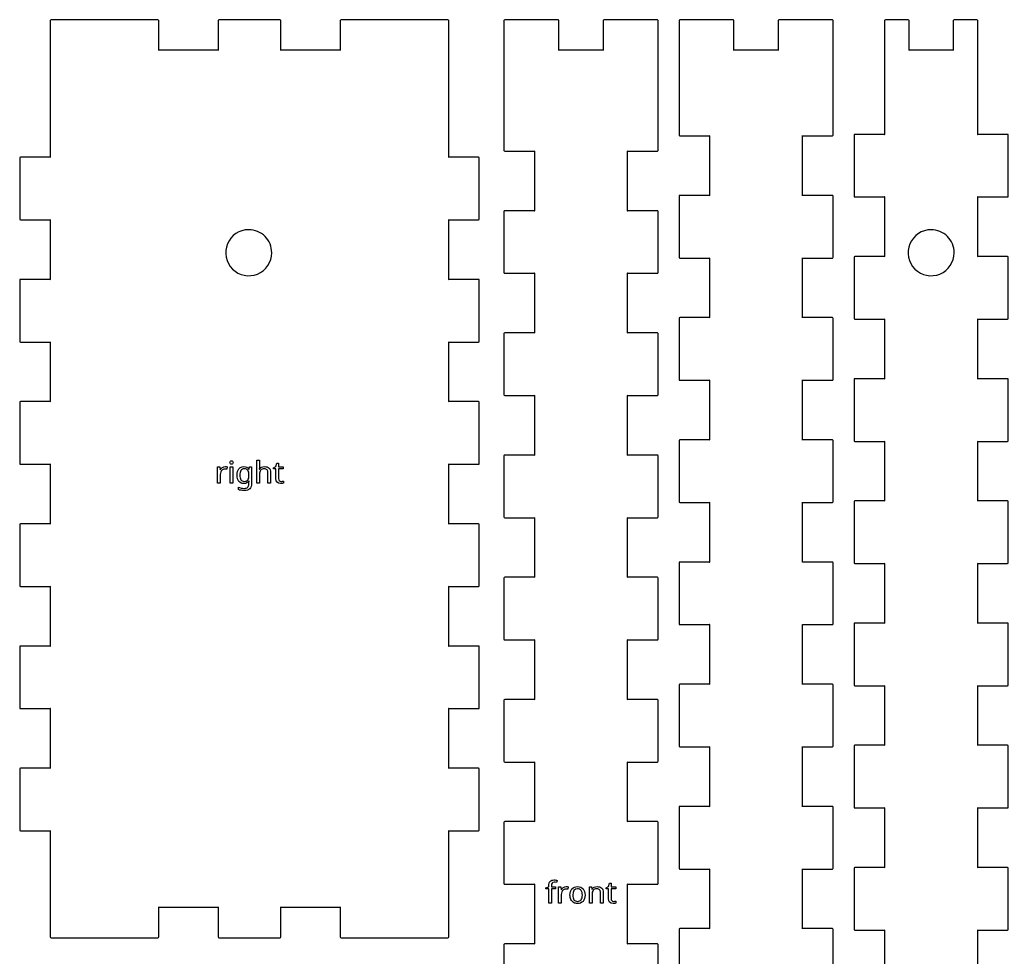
# Model space of a CAD drawing. Header units: millimetres. Extents: x 4 to 597, y 21 to 392.
# Drawn here: x 169.7 to 299.2, y 269.4 to 392.1 of the extents above; entities that cross this region are included whole.
import ezdxf

# ---------------------------------------------------------------- set-up
doc = ezdxf.new("R2010")
doc.units = ezdxf.units.MM
doc.layers.add('Layer_1', color=7, linetype='CONTINUOUS')

msp = doc.modelspace()

# ---------------------------------------------------------------- linework, layer by layer
at = {"layer": 'Layer_1', "color": 7}
for p, q in [((173.697916, 392.005999), (173.697916, 388.005999)), ((187.797916, 392.105999), (173.797916, 392.105999)), ((187.897916, 388.105999), (187.897916, 392.005999)), ((195.697916, 392.005999), (195.697916, 388.105999)), ((203.797916, 392.105999), (195.797916, 392.105999)), ((203.897916, 388.105999), (203.897916, 392.005999)), ((211.697916, 392.005999), (211.697916, 388.105999)), ((225.797916, 392.105999), (211.797916, 392.105999)), ((225.897916, 388.005999), (225.897916, 392.005999)), ((233.139, 392.006), (233.139, 388.006)), ((237.239, 392.106), (233.239, 392.106)), ((240.239, 392.106), (237.239, 392.106)), ((240.339, 388.106), (240.339, 392.006)), ((246.139, 392.006), (246.139, 388.106)), ((249.239, 392.106), (246.239, 392.106)), ((253.239, 392.106), (249.239, 392.106)), ((253.339, 388.006), (253.339, 392.006)), ((256.073, 392.006), (256.073, 388.006)), ((260.173, 392.106), (256.173, 392.106)), ((263.173, 392.106), (260.173, 392.106)), ((263.273, 388.106), (263.273, 392.006)), ((269.073, 392.006), (269.073, 388.106)), ((272.173, 392.106), (269.173, 392.106)), ((276.173, 392.106), (272.173, 392.106)), ((276.273, 388.006), (276.273, 392.006)), ((283.00724, 392.006), (283.00724, 388.006)), ((286.10724, 392.106), (283.10724, 392.106)), ((286.20724, 388.106), (286.20724, 392.006)), ((292.00724, 392.006), (292.00724, 388.106)), ((295.10724, 392.106), (292.10724, 392.106)), ((295.20724, 388.006), (295.20724, 392.006)), ((173.697916, 388.005999), (173.697916, 374.105999)), ((195.697916, 388.105999), (187.897916, 388.105999)), ((211.697916, 388.105999), (203.897916, 388.105999)), ((225.897916, 374.105999), (225.897916, 388.005999)), ((233.139, 388.006), (233.139, 375.006)), ((246.139, 388.106), (240.339, 388.106)), ((253.339, 375.006), (253.339, 388.006)), ((256.073, 388.006), (256.073, 377.006)), ((269.073, 388.106), (263.273, 388.106)), ((276.273, 377.006), (276.273, 388.006)), ((283.00724, 388.006), (283.00724, 377.106)), ((292.00724, 388.106), (286.20724, 388.106)), ((295.20724, 377.106), (295.20724, 388.006)), ((256.173, 376.906), (260.073, 376.906)), ((260.073, 376.906), (260.073, 369.106)), ((272.273, 369.106), (272.273, 376.906)), ((272.273, 376.906), (276.173, 376.906)), ((279.00724, 377.006), (279.00724, 369.006)), ((283.00724, 377.106), (279.10724, 377.106)), ((299.10724, 377.106), (295.20724, 377.106)), ((299.20724, 369.006), (299.20724, 377.006)), ((233.239, 374.906), (237.139, 374.906)), ((237.139, 374.906), (237.139, 367.106)), ((249.339, 367.106), (249.339, 374.906)), ((249.339, 374.906), (253.239, 374.906)), ((169.697916, 374.005999), (169.697916, 366.005999)), ((173.697916, 374.105999), (169.797916, 374.105999)), ((229.797916, 374.105999), (225.897916, 374.105999)), ((229.897916, 366.005999), (229.897916, 374.005999)), ((260.073, 369.106), (256.173, 369.106)), ((276.173, 369.106), (272.273, 369.106)), ((256.073, 369.006), (256.073, 361.006)), ((276.273, 361.006), (276.273, 369.006)), ((279.10724, 368.906), (283.00724, 368.906)), ((283.00724, 368.906), (283.00724, 361.106)), ((295.20724, 361.106), (295.20724, 368.906)), ((295.20724, 368.906), (299.10724, 368.906)), ((233.139, 367.006), (233.139, 359.006)), ((237.139, 367.106), (233.239, 367.106)), ((253.239, 367.106), (249.339, 367.106)), ((253.339, 359.006), (253.339, 367.006)), ((169.797916, 365.905999), (173.697916, 365.905999)), ((173.697916, 365.905999), (173.697916, 358.105999)), ((225.897916, 358.105999), (225.897916, 365.905999)), ((225.897916, 365.905999), (229.797916, 365.905999)), ((199.699196, 364.620961), (199.699196, 364.620961)), ((289.10724, 364.620961), (289.10724, 364.620961)), ((256.173, 360.906), (260.073, 360.906)), ((260.073, 360.906), (260.073, 353.106)), ((272.273, 353.106), (272.273, 360.906)), ((272.273, 360.906), (276.173, 360.906)), ((279.00724, 361.006), (279.00724, 353.006)), ((283.00724, 361.106), (279.10724, 361.106)), ((299.10724, 361.106), (295.20724, 361.106)), ((299.20724, 353.006), (299.20724, 361.006)), ((233.239, 358.906), (237.139, 358.906)), ((237.139, 358.906), (237.139, 351.106)), ((249.339, 351.106), (249.339, 358.906)), ((249.339, 358.906), (253.239, 358.906)), ((169.697916, 358.005999), (169.697916, 350.005999)), ((173.697916, 358.105999), (169.797916, 358.105999)), ((229.797916, 358.105999), (225.897916, 358.105999)), ((229.897916, 350.005999), (229.897916, 358.005999)), ((256.073, 353.006), (256.073, 345.006)), ((260.073, 353.106), (256.173, 353.106)), ((276.173, 353.106), (272.273, 353.106)), ((276.273, 345.006), (276.273, 353.006)), ((279.10724, 352.906), (283.00724, 352.906)), ((283.00724, 352.906), (283.00724, 345.106)), ((295.20724, 345.106), (295.20724, 352.906)), ((295.20724, 352.906), (299.10724, 352.906)), ((233.139, 351.006), (233.139, 343.006)), ((237.139, 351.106), (233.239, 351.106)), ((253.239, 351.106), (249.339, 351.106)), ((253.339, 343.006), (253.339, 351.006)), ((169.797916, 349.905999), (173.697916, 349.905999)), ((173.697916, 349.905999), (173.697916, 342.105999)), ((225.897916, 342.105999), (225.897916, 349.905999)), ((225.897916, 349.905999), (229.797916, 349.905999)), ((256.173, 344.906), (260.073, 344.906)), ((260.073, 344.906), (260.073, 337.106)), ((272.273, 337.106), (272.273, 344.906)), ((272.273, 344.906), (276.173, 344.906)), ((279.00724, 345.006), (279.00724, 337.006)), ((283.00724, 345.106), (279.10724, 345.106)), ((299.10724, 345.106), (295.20724, 345.106)), ((299.20724, 337.006), (299.20724, 345.006)), ((169.697916, 342.005999), (169.697916, 334.005999)), ((173.697916, 342.105999), (169.797916, 342.105999)), ((229.797916, 342.105999), (225.897916, 342.105999)), ((229.897916, 334.005999), (229.897916, 342.005999)), ((233.239, 342.906), (237.139, 342.906)), ((237.139, 342.906), (237.139, 335.106)), ((249.339, 335.106), (249.339, 342.906)), ((249.339, 342.906), (253.239, 342.906)), ((256.073, 337.006), (256.073, 329.006)), ((260.073, 337.106), (256.173, 337.106)), ((276.173, 337.106), (272.273, 337.106)), ((276.273, 329.006), (276.273, 337.006)), ((279.10724, 336.906), (283.00724, 336.906)), ((283.00724, 336.906), (283.00724, 329.106)), ((295.20724, 329.106), (295.20724, 336.906)), ((295.20724, 336.906), (299.10724, 336.906)), ((197.232486, 334.142326), (197.232486, 334.142326)), ((200.752016, 331.417718), (200.752016, 334.45678)), ((200.752016, 334.45678), (201.103586, 334.45678)), ((201.103586, 334.45678), (201.103586, 333.566155)), ((233.139, 335.006), (233.139, 327.006)), ((237.139, 335.106), (233.239, 335.106)), ((253.239, 335.106), (249.339, 335.106)), ((253.339, 327.006), (253.339, 335.006)), ((169.797916, 333.905999), (173.697916, 333.905999)), ((173.697916, 333.905999), (173.697916, 326.105999)), ((195.607496, 331.417711), (195.607496, 333.562242)), ((195.607496, 333.562242), (195.896556, 333.562242)), ((195.896556, 333.562242), (195.935656, 333.169664)), ((195.935656, 333.169664), (195.951256, 333.169664)), ((196.607506, 333.601305), (196.607486, 333.601311)), ((196.859446, 333.577871), (196.816446, 333.253652)), ((197.259836, 331.417717), (197.259836, 333.562248)), ((197.259836, 333.562248), (197.611396, 333.562248)), ((197.611396, 333.562248), (197.611396, 331.417717)), ((199.722736, 333.277092), (199.744236, 333.277092)), ((199.744236, 333.277092), (199.791136, 333.562248)), ((199.791136, 333.562248), (200.070426, 333.562248)), ((200.070426, 333.562248), (200.070426, 331.382561)), ((201.084086, 333.265374), (201.107486, 333.265374)), ((202.949286, 333.456778), (203.255926, 333.597403)), ((202.949286, 333.28881), (202.949286, 333.456778)), ((203.252016, 333.28881), (202.949286, 333.28881)), ((203.252016, 332.040763), (203.252016, 333.28881)), ((203.255926, 333.597403), (203.396546, 334.054435)), ((203.396546, 334.054435), (203.605536, 334.054435)), ((203.605536, 334.054435), (203.605536, 333.562247)), ((203.605536, 333.562247), (204.224676, 333.562247)), ((204.224676, 333.28881), (203.605536, 333.28881)), ((203.605536, 333.28881), (203.605536, 332.050528)), ((204.224676, 333.562247), (204.224676, 333.28881)), ((225.897916, 326.105999), (225.897916, 333.905999)), ((225.897916, 333.905999), (229.797916, 333.905999)), ((195.959056, 332.562242), (195.959056, 331.417711)), ((199.107486, 331.66576), (199.107486, 331.665764)), ((199.734426, 331.70092), (199.718826, 331.70092)), ((199.722726, 331.437248), (199.734426, 331.70092)), ((199.726626, 332.402092), (199.726626, 332.486072)), ((201.103586, 332.52514), (201.103586, 331.417718)), ((202.212956, 331.417718), (202.212956, 332.788812)), ((202.560616, 332.814202), (202.560616, 331.417718)), ((203.941486, 331.665762), (203.941476, 331.665765)), ((204.240296, 331.710685), (204.240296, 331.441153)), ((195.959056, 331.417711), (195.607496, 331.417711)), ((197.611396, 331.417717), (197.259836, 331.417717)), ((198.339956, 330.593498), (198.339956, 330.917717)), ((199.722776, 331.353264), (199.722726, 331.437248)), ((201.103586, 331.417718), (200.752016, 331.417718)), ((202.560616, 331.417718), (202.212956, 331.417718)), ((279.00724, 329.006), (279.00724, 321.006)), ((283.00724, 329.106), (279.10724, 329.106)), ((299.10724, 329.106), (295.20724, 329.106)), ((299.20724, 321.006), (299.20724, 329.006)), ((256.173, 328.906), (260.073, 328.906)), ((260.073, 328.906), (260.073, 321.106)), ((272.273, 321.106), (272.273, 328.906)), ((272.273, 328.906), (276.173, 328.906)), ((233.239, 326.906), (237.139, 326.906)), ((237.139, 326.906), (237.139, 319.106)), ((249.339, 319.106), (249.339, 326.906)), ((249.339, 326.906), (253.239, 326.906)), ((169.697916, 326.005999), (169.697916, 318.005999)), ((173.697916, 326.105999), (169.797916, 326.105999)), ((229.797916, 326.105999), (225.897916, 326.105999)), ((229.897916, 318.005999), (229.897916, 326.005999)), ((256.073, 321.006), (256.073, 313.006)), ((260.073, 321.106), (256.173, 321.106)), ((276.173, 321.106), (272.273, 321.106)), ((276.273, 313.006), (276.273, 321.006)), ((279.10724, 320.906), (283.00724, 320.906)), ((283.00724, 320.906), (283.00724, 313.106)), ((295.20724, 313.106), (295.20724, 320.906)), ((295.20724, 320.906), (299.10724, 320.906)), ((233.139, 319.006), (233.139, 311.006)), ((237.139, 319.106), (233.239, 319.106)), ((253.239, 319.106), (249.339, 319.106)), ((253.339, 311.006), (253.339, 319.006)), ((169.797916, 317.905999), (173.697916, 317.905999)), ((173.697916, 317.905999), (173.697916, 310.105999)), ((225.897916, 310.105999), (225.897916, 317.905999)), ((225.897916, 317.905999), (229.797916, 317.905999)), ((256.173, 312.906), (260.073, 312.906)), ((260.073, 312.906), (260.073, 305.106)), ((272.273, 305.106), (272.273, 312.906)), ((272.273, 312.906), (276.173, 312.906)), ((279.00724, 313.006), (279.00724, 305.006)), ((283.00724, 313.106), (279.10724, 313.106)), ((299.10724, 313.106), (295.20724, 313.106)), ((299.20724, 305.006), (299.20724, 313.006)), ((233.239, 310.906), (237.139, 310.906)), ((237.139, 310.906), (237.139, 303.106)), ((249.339, 303.106), (249.339, 310.906)), ((249.339, 310.906), (253.239, 310.906)), ((169.697916, 310.005999), (169.697916, 302.005999)), ((173.697916, 310.105999), (169.797916, 310.105999)), ((229.797916, 310.105999), (225.897916, 310.105999)), ((229.897916, 302.005999), (229.897916, 310.005999)), ((256.073, 305.006), (256.073, 297.006)), ((260.073, 305.106), (256.173, 305.106)), ((276.173, 305.106), (272.273, 305.106)), ((276.273, 297.006), (276.273, 305.006)), ((279.10724, 304.906), (283.00724, 304.906)), ((283.00724, 304.906), (283.00724, 297.106)), ((295.20724, 297.106), (295.20724, 304.906)), ((295.20724, 304.906), (299.10724, 304.906)), ((237.139, 303.106), (233.239, 303.106)), ((253.239, 303.106), (249.339, 303.106)), ((169.797916, 301.905999), (173.697916, 301.905999)), ((173.697916, 301.905999), (173.697916, 294.106)), ((225.897916, 294.106), (225.897916, 301.905999)), ((225.897916, 301.905999), (229.797916, 301.905999)), ((233.139, 303.006), (233.139, 295.006)), ((253.339, 295.006), (253.339, 303.006)), ((256.173, 296.906), (260.073, 296.906)), ((260.073, 296.906), (260.073, 289.106)), ((272.273, 289.106), (272.273, 296.906)), ((272.273, 296.906), (276.173, 296.906)), ((279.00724, 297.006), (279.00724, 289.006)), ((283.00724, 297.106), (279.10724, 297.106)), ((299.10724, 297.106), (295.20724, 297.106)), ((299.20724, 289.006), (299.20724, 297.006)), ((169.697916, 294.006), (169.697916, 286.006)), ((173.697916, 294.106), (169.797916, 294.106)), ((229.797916, 294.106), (225.897916, 294.106)), ((229.897916, 286.006), (229.897916, 294.006)), ((233.239, 294.906), (237.139, 294.906)), ((237.139, 294.906), (237.139, 287.106)), ((249.339, 287.106), (249.339, 294.906)), ((249.339, 294.906), (253.239, 294.906)), ((256.073, 289.006), (256.073, 281.006)), ((260.073, 289.106), (256.173, 289.106)), ((276.173, 289.106), (272.273, 289.106)), ((276.273, 281.006), (276.273, 289.006)), ((279.10724, 288.906), (283.00724, 288.906)), ((283.00724, 288.906), (283.00724, 281.106)), ((295.20724, 281.106), (295.20724, 288.906)), ((295.20724, 288.906), (299.10724, 288.906)), ((233.139, 287.006), (233.139, 279.006)), ((237.139, 287.106), (233.239, 287.106)), ((253.239, 287.106), (249.339, 287.106)), ((253.339, 279.006), (253.339, 287.006)), ((169.797916, 285.906), (173.697916, 285.906)), ((173.697916, 285.906), (173.697916, 272.006)), ((225.897916, 272.006), (225.897916, 285.906)), ((225.897916, 285.906), (229.797916, 285.906)), ((283.00724, 281.106), (279.10724, 281.106)), ((299.10724, 281.106), (295.20724, 281.106)), ((256.173, 280.906), (260.073, 280.906)), ((260.073, 280.906), (260.073, 273.106)), ((272.273, 273.106), (272.273, 280.906)), ((272.273, 280.906), (276.173, 280.906)), ((279.00724, 281.006), (279.00724, 273.006)), ((299.20724, 273.006), (299.20724, 281.006)), ((233.239, 278.906), (237.139, 278.906)), ((237.139, 278.906), (237.139, 271.106)), ((238.636461, 278.452875), (239.011461, 278.573969)), ((238.636461, 278.288812), (238.636461, 278.452875)), ((239.011461, 278.573969), (239.011461, 278.697016)), ((239.363024, 278.700922), (239.363024, 278.56225)), ((239.363024, 278.56225), (239.90404, 278.56225)), ((239.90404, 278.56225), (239.904039, 278.288812)), ((240.124742, 279.406), (240.030992, 279.130609)), ((240.292711, 276.417719), (240.292711, 278.56225)), ((240.292711, 278.56225), (240.581773, 278.56225)), ((240.581773, 278.56225), (240.620836, 278.169672)), ((241.292711, 278.601312), (241.292711, 278.601312)), ((241.544664, 278.577875), (241.501695, 278.253656)), ((244.325914, 276.417719), (244.325914, 278.56225)), ((244.325914, 278.56225), (244.609117, 278.56225)), ((244.609117, 278.56225), (244.661851, 278.269281)), ((246.52318, 278.456781), (246.82982, 278.597406)), ((246.52318, 278.288812), (246.52318, 278.456781)), ((246.82982, 278.597406), (246.970445, 279.054437)), ((246.970445, 279.054437), (247.17943, 279.054437)), ((247.17943, 279.054437), (247.17943, 278.56225)), ((247.17943, 278.56225), (247.79857, 278.56225)), ((247.79857, 278.56225), (247.79857, 278.288812)), ((249.339, 271.106), (249.339, 278.906)), ((249.339, 278.906), (253.239, 278.906)), ((239.011461, 278.288812), (238.636461, 278.288812)), ((239.011461, 276.417719), (239.011461, 278.288812)), ((239.904039, 278.288812), (239.363023, 278.288812)), ((239.363023, 278.288812), (239.363023, 276.417719)), ((240.620836, 278.169672), (240.636461, 278.169672)), ((240.644273, 277.56225), (240.644273, 276.417719)), ((242.150133, 277.493891), (242.150133, 277.493891)), ((243.769273, 277.493891), (243.769273, 277.493891)), ((244.661851, 278.269281), (244.681382, 278.269281)), ((244.677477, 277.529047), (244.677477, 276.417719)), ((245.786852, 276.417719), (245.786852, 277.788812)), ((246.134508, 277.814203), (246.134508, 276.417719)), ((246.825914, 278.288812), (246.52318, 278.288812)), ((246.825914, 277.040766), (246.825914, 278.288812)), ((247.79857, 278.288812), (247.17943, 278.288812)), ((247.17943, 278.288812), (247.17943, 277.050531)), ((187.897916, 272.006), (187.897916, 275.906)), ((187.897916, 275.906), (195.697916, 275.906)), ((195.697916, 275.906), (195.697916, 272.006)), ((203.897916, 272.006), (203.897916, 275.906)), ((203.897916, 275.906), (211.697916, 275.906)), ((211.697916, 275.906), (211.697916, 272.006)), ((239.363023, 276.417719), (239.011461, 276.417719)), ((240.644273, 276.417719), (240.292711, 276.417719)), ((244.677477, 276.417719), (244.325914, 276.417719)), ((246.134508, 276.417719), (245.786852, 276.417719)), ((247.515368, 276.665766), (247.515367, 276.665766)), ((247.814195, 276.710688), (247.814195, 276.441156)), ((256.073, 273.006), (256.073, 265.006)), ((260.073, 273.106), (256.173, 273.106)), ((276.173, 273.106), (272.273, 273.106)), ((276.273, 265.006), (276.273, 273.006)), ((279.10724, 272.906), (283.00724, 272.906)), ((283.00724, 272.906), (283.00724, 265.106)), ((295.20724, 265.106), (295.20724, 272.906)), ((295.20724, 272.906), (299.10724, 272.906)), ((173.797916, 271.906), (187.797916, 271.906)), ((195.797916, 271.906), (203.797916, 271.906)), ((211.797916, 271.906), (225.797916, 271.906)), ((233.139, 271.006), (233.139, 263.006)), ((237.139, 271.106), (233.239, 271.106)), ((253.239, 271.106), (249.339, 271.106)), ((253.339, 263.006), (253.339, 271.006))]:
    msp.add_line(p, q, dxfattribs=at)
for points in [[(173.797916, 392.105999), (173.742916, 392.105999), (173.697916, 392.060999), (173.697916, 392.005999)], [(187.897916, 392.005999), (187.897916, 392.060999), (187.852916, 392.105999), (187.797916, 392.105999)], [(195.797916, 392.105999), (195.742916, 392.105999), (195.697916, 392.060999), (195.697916, 392.005999)], [(203.897916, 392.005999), (203.897916, 392.060999), (203.852916, 392.105999), (203.797916, 392.105999)], [(211.797916, 392.105999), (211.742916, 392.105999), (211.697916, 392.060999), (211.697916, 392.005999)], [(225.897916, 392.005999), (225.897916, 392.060999), (225.852916, 392.105999), (225.797916, 392.105999)], [(233.239, 392.106), (233.184, 392.106), (233.139, 392.061), (233.139, 392.006)], [(240.339, 392.006), (240.339, 392.061), (240.294, 392.106), (240.239, 392.106)], [(246.239, 392.106), (246.184, 392.106), (246.139, 392.061), (246.139, 392.006)], [(253.339, 392.006), (253.339, 392.061), (253.294, 392.106), (253.239, 392.106)], [(256.173, 392.106), (256.118, 392.106), (256.073, 392.061), (256.073, 392.006)], [(263.273, 392.006), (263.273, 392.061), (263.228, 392.106), (263.173, 392.106)], [(269.173, 392.106), (269.118, 392.106), (269.073, 392.061), (269.073, 392.006)], [(276.273, 392.006), (276.273, 392.061), (276.228, 392.106), (276.173, 392.106)], [(283.10724, 392.106), (283.05224, 392.106), (283.00724, 392.061), (283.00724, 392.006)], [(286.20724, 392.006), (286.20724, 392.061), (286.16224, 392.106), (286.10724, 392.106)], [(292.10724, 392.106), (292.05224, 392.106), (292.00724, 392.061), (292.00724, 392.006)], [(295.20724, 392.006), (295.20724, 392.061), (295.16224, 392.106), (295.10724, 392.106)], [(187.897916, 388.105999), (187.797916, 388.105999), (187.897916, 388.005999), (187.897916, 388.105999)], [(195.697916, 388.105999), (195.697916, 388.005999), (195.797916, 388.105999), (195.697916, 388.105999)], [(203.897916, 388.105999), (203.797916, 388.105999), (203.897916, 388.005999), (203.897916, 388.105999)], [(211.697916, 388.105999), (211.697916, 388.005999), (211.797916, 388.105999), (211.697916, 388.105999)], [(240.339, 388.106), (240.239, 388.106), (240.339, 388.006), (240.339, 388.106)], [(246.139, 388.106), (246.139, 388.006), (246.239, 388.106), (246.139, 388.106)], [(263.273, 388.106), (263.173, 388.106), (263.273, 388.006), (263.273, 388.106)], [(269.073, 388.106), (269.073, 388.006), (269.173, 388.106), (269.073, 388.106)], [(286.20724, 388.106), (286.10724, 388.106), (286.20724, 388.006), (286.20724, 388.106)], [(292.00724, 388.106), (292.00724, 388.006), (292.10724, 388.106), (292.00724, 388.106)], [(256.073, 377.006), (256.073, 376.951), (256.118, 376.906), (256.173, 376.906)], [(260.073, 376.906), (260.173, 376.906), (260.073, 377.006), (260.073, 376.906)], [(272.273, 376.906), (272.273, 377.006), (272.173, 376.906), (272.273, 376.906)], [(276.173, 376.906), (276.228, 376.906), (276.273, 376.951), (276.273, 377.006)], [(279.10724, 377.106), (279.05224, 377.106), (279.00724, 377.061), (279.00724, 377.006)], [(283.00724, 377.106), (283.00724, 377.006), (283.10724, 377.106), (283.00724, 377.106)], [(295.20724, 377.106), (295.10724, 377.106), (295.20724, 377.006), (295.20724, 377.106)], [(299.20724, 377.006), (299.20724, 377.061), (299.16224, 377.106), (299.10724, 377.106)], [(233.139, 375.006), (233.139, 374.951), (233.184, 374.906), (233.239, 374.906)], [(237.139, 374.906), (237.239, 374.906), (237.139, 375.006), (237.139, 374.906)], [(249.339, 374.906), (249.339, 375.006), (249.239, 374.906), (249.339, 374.906)], [(253.239, 374.906), (253.294, 374.906), (253.339, 374.951), (253.339, 375.006)], [(169.797916, 374.105999), (169.742916, 374.105999), (169.697916, 374.060999), (169.697916, 374.005999)], [(173.697916, 374.105999), (173.697916, 374.005999), (173.797916, 374.105999), (173.697916, 374.105999)], [(225.897916, 374.105999), (225.797916, 374.105999), (225.897916, 374.005999), (225.897916, 374.105999)], [(229.897916, 374.005999), (229.897916, 374.060999), (229.852916, 374.105999), (229.797916, 374.105999)], [(256.173, 369.106), (256.118, 369.106), (256.073, 369.061), (256.073, 369.006)], [(260.073, 369.106), (260.073, 369.006), (260.173, 369.106), (260.073, 369.106)], [(272.273, 369.106), (272.173, 369.106), (272.273, 369.006), (272.273, 369.106)], [(276.273, 369.006), (276.273, 369.061), (276.228, 369.106), (276.173, 369.106)], [(279.00724, 369.006), (279.00724, 368.951), (279.05224, 368.906), (279.10724, 368.906)], [(283.00724, 368.906), (283.10724, 368.906), (283.00724, 369.006), (283.00724, 368.906)], [(295.20724, 368.906), (295.20724, 369.006), (295.10724, 368.906), (295.20724, 368.906)], [(299.10724, 368.906), (299.16224, 368.906), (299.20724, 368.951), (299.20724, 369.006)], [(233.239, 367.106), (233.184, 367.106), (233.139, 367.061), (233.139, 367.006)], [(237.139, 367.106), (237.139, 367.006), (237.239, 367.106), (237.139, 367.106)], [(249.339, 367.106), (249.239, 367.106), (249.339, 367.006), (249.339, 367.106)], [(253.339, 367.006), (253.339, 367.061), (253.294, 367.106), (253.239, 367.106)], [(169.697916, 366.005999), (169.697916, 365.950999), (169.742916, 365.905999), (169.797916, 365.905999)], [(173.697916, 365.905999), (173.797916, 365.905999), (173.697916, 366.005999), (173.697916, 365.905999)], [(225.897916, 365.905999), (225.897916, 366.005999), (225.797916, 365.905999), (225.897916, 365.905999)], [(229.797916, 365.905999), (229.852916, 365.905999), (229.897916, 365.950999), (229.897916, 366.005999)], [(199.699196, 364.620961), (198.478949, 364.620961), (197.378856, 363.885902), (196.911888, 362.758541)], [(201.83251, 363.737314), (201.26672, 364.303103), (200.499344, 364.620961), (199.699196, 364.620961)], [(289.10724, 364.620961), (287.886993, 364.620961), (286.7869, 363.885902), (286.319932, 362.758541)], [(291.240554, 363.737314), (290.674764, 364.303103), (289.907388, 364.620961), (289.10724, 364.620961)], [(196.911888, 362.758541), (196.444919, 361.63118), (196.703038, 360.333531), (197.565882, 359.470686)], [(202.716157, 361.604), (202.716157, 362.404148), (202.398299, 363.171524), (201.83251, 363.737314)], [(286.319932, 362.758541), (285.852963, 361.63118), (286.111082, 360.333531), (286.973926, 359.470686)], [(292.124201, 361.604), (292.124201, 362.404148), (291.806343, 363.171524), (291.240554, 363.737314)], [(200.853737, 358.816692), (201.981098, 359.28366), (202.716157, 360.383753), (202.716157, 361.604)], [(290.261781, 358.816692), (291.389142, 359.28366), (292.124201, 360.383753), (292.124201, 361.604)], [(256.073, 361.006), (256.073, 360.951), (256.118, 360.906), (256.173, 360.906)], [(260.073, 360.906), (260.173, 360.906), (260.073, 361.006), (260.073, 360.906)], [(272.273, 360.906), (272.273, 361.006), (272.173, 360.906), (272.273, 360.906)], [(276.173, 360.906), (276.228, 360.906), (276.273, 360.951), (276.273, 361.006)], [(279.10724, 361.106), (279.05224, 361.106), (279.00724, 361.061), (279.00724, 361.006)], [(283.00724, 361.106), (283.00724, 361.006), (283.10724, 361.106), (283.00724, 361.106)], [(295.20724, 361.106), (295.10724, 361.106), (295.20724, 361.006), (295.20724, 361.106)], [(299.20724, 361.006), (299.20724, 361.061), (299.16224, 361.106), (299.10724, 361.106)], [(197.565882, 359.470686), (198.428727, 358.607842), (199.726376, 358.349723), (200.853737, 358.816692)], [(233.139, 359.006), (233.139, 358.951), (233.184, 358.906), (233.239, 358.906)], [(237.139, 358.906), (237.239, 358.906), (237.139, 359.006), (237.139, 358.906)], [(249.339, 358.906), (249.339, 359.006), (249.239, 358.906), (249.339, 358.906)], [(253.239, 358.906), (253.294, 358.906), (253.339, 358.951), (253.339, 359.006)], [(286.973926, 359.470686), (287.836771, 358.607842), (289.13442, 358.349723), (290.261781, 358.816692)], [(169.797916, 358.105999), (169.742916, 358.105999), (169.697916, 358.060999), (169.697916, 358.005999)], [(173.697916, 358.105999), (173.697916, 358.005999), (173.797916, 358.105999), (173.697916, 358.105999)], [(225.897916, 358.105999), (225.797916, 358.105999), (225.897916, 358.005999), (225.897916, 358.105999)], [(229.897916, 358.005999), (229.897916, 358.060999), (229.852916, 358.105999), (229.797916, 358.105999)], [(256.173, 353.106), (256.118, 353.106), (256.073, 353.061), (256.073, 353.006)], [(260.073, 353.106), (260.073, 353.006), (260.173, 353.106), (260.073, 353.106)], [(272.273, 353.106), (272.173, 353.106), (272.273, 353.006), (272.273, 353.106)], [(276.273, 353.006), (276.273, 353.061), (276.228, 353.106), (276.173, 353.106)], [(279.00724, 353.006), (279.00724, 352.951), (279.05224, 352.906), (279.10724, 352.906)], [(283.00724, 352.906), (283.10724, 352.906), (283.00724, 353.006), (283.00724, 352.906)], [(295.20724, 352.906), (295.20724, 353.006), (295.10724, 352.906), (295.20724, 352.906)], [(299.10724, 352.906), (299.16224, 352.906), (299.20724, 352.951), (299.20724, 353.006)], [(233.239, 351.106), (233.184, 351.106), (233.139, 351.061), (233.139, 351.006)], [(237.139, 351.106), (237.139, 351.006), (237.239, 351.106), (237.139, 351.106)], [(249.339, 351.106), (249.239, 351.106), (249.339, 351.006), (249.339, 351.106)], [(253.339, 351.006), (253.339, 351.061), (253.294, 351.106), (253.239, 351.106)], [(169.697916, 350.005999), (169.697916, 349.950999), (169.742916, 349.905999), (169.797916, 349.905999)], [(173.697916, 349.905999), (173.797916, 349.905999), (173.697916, 350.005999), (173.697916, 349.905999)], [(225.897916, 349.905999), (225.897916, 350.005999), (225.797916, 349.905999), (225.897916, 349.905999)], [(229.797916, 349.905999), (229.852916, 349.905999), (229.897916, 349.950999), (229.897916, 350.005999)], [(256.073, 345.006), (256.073, 344.951), (256.118, 344.906), (256.173, 344.906)], [(260.073, 344.906), (260.173, 344.906), (260.073, 345.006), (260.073, 344.906)], [(272.273, 344.906), (272.273, 345.006), (272.173, 344.906), (272.273, 344.906)], [(276.173, 344.906), (276.228, 344.906), (276.273, 344.951), (276.273, 345.006)], [(279.10724, 345.106), (279.05224, 345.106), (279.00724, 345.061), (279.00724, 345.006)], [(283.00724, 345.106), (283.00724, 345.006), (283.10724, 345.106), (283.00724, 345.106)], [(295.20724, 345.106), (295.10724, 345.106), (295.20724, 345.006), (295.20724, 345.106)], [(299.20724, 345.006), (299.20724, 345.061), (299.16224, 345.106), (299.10724, 345.106)], [(169.797916, 342.105999), (169.742916, 342.105999), (169.697916, 342.060999), (169.697916, 342.005999)], [(173.697916, 342.105999), (173.697916, 342.005999), (173.797916, 342.105999), (173.697916, 342.105999)], [(225.897916, 342.105999), (225.797916, 342.105999), (225.897916, 342.005999), (225.897916, 342.105999)], [(229.897916, 342.005999), (229.897916, 342.060999), (229.852916, 342.105999), (229.797916, 342.105999)], [(233.139, 343.006), (233.139, 342.951), (233.184, 342.906), (233.239, 342.906)], [(237.139, 342.906), (237.239, 342.906), (237.139, 343.006), (237.139, 342.906)], [(249.339, 342.906), (249.339, 343.006), (249.239, 342.906), (249.339, 342.906)], [(253.239, 342.906), (253.294, 342.906), (253.339, 342.951), (253.339, 343.006)], [(256.173, 337.106), (256.118, 337.106), (256.073, 337.061), (256.073, 337.006)], [(260.073, 337.106), (260.073, 337.006), (260.173, 337.106), (260.073, 337.106)], [(272.273, 337.106), (272.173, 337.106), (272.273, 337.006), (272.273, 337.106)], [(276.273, 337.006), (276.273, 337.061), (276.228, 337.106), (276.173, 337.106)], [(279.00724, 337.006), (279.00724, 336.951), (279.05224, 336.906), (279.10724, 336.906)], [(283.00724, 336.906), (283.10724, 336.906), (283.00724, 337.006), (283.00724, 336.906)], [(295.20724, 336.906), (295.20724, 337.006), (295.10724, 336.906), (295.20724, 336.906)], [(299.10724, 336.906), (299.16224, 336.906), (299.20724, 336.951), (299.20724, 337.006)], [(197.232486, 334.142326), (197.232486, 334.220451), (197.252019, 334.277092), (197.291086, 334.312248)], [(197.291086, 333.972404), (197.252019, 334.008864), (197.232486, 334.065505), (197.232486, 334.142326)], [(197.291086, 334.312248), (197.331419, 334.347401), (197.380896, 334.364978), (197.439516, 334.364978)], [(197.439516, 334.364978), (197.494183, 334.364978), (197.541709, 334.347401), (197.582096, 334.312248)], [(197.582096, 334.312248), (197.623763, 334.277095), (197.644596, 334.220454), (197.644596, 334.142326)], [(197.644596, 334.142326), (197.644596, 334.065503), (197.623763, 334.008863), (197.582096, 333.972404)], [(233.239, 335.106), (233.184, 335.106), (233.139, 335.061), (233.139, 335.006)], [(237.139, 335.106), (237.139, 335.006), (237.239, 335.106), (237.139, 335.106)], [(249.339, 335.106), (249.239, 335.106), (249.339, 335.006), (249.339, 335.106)], [(253.339, 335.006), (253.339, 335.061), (253.294, 335.106), (253.239, 335.106)], [(169.697916, 334.005999), (169.697916, 333.950999), (169.742916, 333.905999), (169.797916, 333.905999)], [(173.697916, 333.905999), (173.797916, 333.905999), (173.697916, 334.005999), (173.697916, 333.905999)], [(195.951256, 333.169664), (196.033289, 333.311591), (196.130296, 333.419013), (196.242276, 333.49193)], [(196.041056, 332.927477), (195.986389, 332.818102), (195.959056, 332.696357), (195.959056, 332.562242)], [(196.267616, 333.187242), (196.171263, 333.124742), (196.095743, 333.038154), (196.041056, 332.927477)], [(196.242276, 333.49193), (196.354256, 333.564847), (196.475999, 333.601305), (196.607506, 333.601305)], [(196.584016, 333.280992), (196.470736, 333.280992), (196.365269, 333.249742), (196.267616, 333.187242)], [(196.816446, 333.253652), (196.737019, 333.271879), (196.659543, 333.280992), (196.584016, 333.280992)], [(196.607486, 333.601311), (196.702539, 333.601311), (196.786526, 333.593498), (196.859446, 333.577871)], [(197.439516, 333.917714), (197.380916, 333.917714), (197.331439, 333.935944), (197.291086, 333.972404)], [(197.582096, 333.972404), (197.541696, 333.935944), (197.494169, 333.917714), (197.439516, 333.917714)], [(198.171956, 332.486076), (198.171956, 332.831128), (198.250079, 333.103264), (198.406326, 333.302483)], [(198.406326, 333.302483), (198.563879, 333.501702), (198.778723, 333.601311), (199.050856, 333.601311)], [(198.681706, 333.091541), (198.584053, 332.949614), (198.535226, 332.746489), (198.535226, 332.482166)], [(199.099676, 333.306385), (198.919989, 333.306385), (198.780666, 333.23477), (198.681706, 333.091541)], [(199.050856, 333.601311), (199.341223, 333.601311), (199.565183, 333.493238), (199.722736, 333.277092)], [(199.578196, 333.111072), (199.479236, 333.241281), (199.319729, 333.306385), (199.099676, 333.306385)], [(199.726626, 332.486072), (199.726626, 332.772531), (199.677149, 332.980864), (199.578196, 333.111072)], [(201.103586, 333.566155), (201.103586, 333.448968), (201.097086, 333.348707), (201.084086, 333.265374)], [(201.253976, 333.124749), (201.153716, 333.003656), (201.103586, 332.803786), (201.103586, 332.52514)], [(201.107486, 333.265374), (201.171286, 333.369541), (201.261783, 333.450921), (201.378976, 333.509515)], [(201.732486, 333.30639), (201.515039, 333.30639), (201.355536, 333.245843), (201.253976, 333.124749)], [(201.378976, 333.509515), (201.496163, 333.568108), (201.628323, 333.597405), (201.775456, 333.597405)], [(202.095766, 333.177484), (202.018946, 333.263421), (201.897853, 333.30639), (201.732486, 333.30639)], [(201.775456, 333.597405), (202.035876, 333.597405), (202.231839, 333.534905), (202.363346, 333.409905)], [(202.212956, 332.788812), (202.212956, 332.963291), (202.173893, 333.092848), (202.095766, 333.177484)], [(202.363346, 333.409905), (202.494859, 333.286208), (202.560616, 333.08764), (202.560616, 332.814202)], [(225.897916, 333.905999), (225.897916, 334.005999), (225.797916, 333.905999), (225.897916, 333.905999)], [(229.797916, 333.905999), (229.852916, 333.905999), (229.897916, 333.950999), (229.897916, 334.005999)], [(198.404376, 331.667717), (198.249429, 331.861728), (198.171956, 332.134514), (198.171956, 332.486076)], [(199.054766, 331.378654), (198.777419, 331.378654), (198.560623, 331.475008), (198.404376, 331.667717)], [(198.535226, 332.482166), (198.535226, 332.216541), (198.582749, 332.014067), (198.677796, 331.874744)], [(198.677796, 331.874744), (198.774156, 331.735421), (198.917386, 331.66576), (199.107486, 331.66576)], [(199.718826, 331.70092), (199.574293, 331.486076), (199.352939, 331.378654), (199.054766, 331.378654)], [(199.107486, 331.665764), (199.323633, 331.665764), (199.480536, 331.723707), (199.578196, 331.839592)], [(199.578196, 331.839592), (199.677149, 331.956779), (199.726626, 332.144279), (199.726626, 332.402092)], [(203.880926, 331.378653), (203.461653, 331.378653), (203.252016, 331.599356), (203.252016, 332.040763)], [(203.605536, 332.050528), (203.605536, 331.926831), (203.634836, 331.831779), (203.693436, 331.765372)], [(203.693436, 331.765372), (203.753303, 331.698965), (203.835986, 331.665762), (203.941486, 331.665762)], [(203.941476, 331.665765), (203.987076, 331.665765), (204.040459, 331.670322), (204.101626, 331.679435)], [(204.101626, 331.679435), (204.162826, 331.688548), (204.209049, 331.698965), (204.240296, 331.710685)], [(198.339956, 330.917717), (198.548289, 330.805738), (198.811963, 330.749748), (199.130976, 330.749748)], [(199.111446, 330.456779), (198.798946, 330.456779), (198.541783, 330.502352), (198.339956, 330.593498)], [(199.836056, 330.689201), (199.681109, 330.534253), (199.439573, 330.456779), (199.111446, 330.456779)], [(199.130976, 330.749748), (199.313269, 330.749748), (199.457149, 330.803133), (199.562616, 330.909904)], [(199.562616, 330.909904), (199.669389, 331.016675), (199.722776, 331.164462), (199.722776, 331.353264)], [(200.070426, 331.382561), (200.070426, 331.075269), (199.992303, 330.844149), (199.836056, 330.689201)], [(204.087956, 331.400133), (204.020249, 331.385813), (203.951239, 331.378653), (203.880926, 331.378653)], [(204.240296, 331.441153), (204.207763, 331.426833), (204.156983, 331.41316), (204.087956, 331.400133)], [(256.073, 329.006), (256.073, 328.951), (256.118, 328.906), (256.173, 328.906)], [(260.073, 328.906), (260.173, 328.906), (260.073, 329.006), (260.073, 328.906)], [(272.273, 328.906), (272.273, 329.006), (272.173, 328.906), (272.273, 328.906)], [(276.173, 328.906), (276.228, 328.906), (276.273, 328.951), (276.273, 329.006)], [(279.10724, 329.106), (279.05224, 329.106), (279.00724, 329.061), (279.00724, 329.006)], [(283.00724, 329.106), (283.00724, 329.006), (283.10724, 329.106), (283.00724, 329.106)], [(295.20724, 329.106), (295.10724, 329.106), (295.20724, 329.006), (295.20724, 329.106)], [(299.20724, 329.006), (299.20724, 329.061), (299.16224, 329.106), (299.10724, 329.106)], [(233.139, 327.006), (233.139, 326.951), (233.184, 326.906), (233.239, 326.906)], [(237.139, 326.906), (237.239, 326.906), (237.139, 327.006), (237.139, 326.906)], [(249.339, 326.906), (249.339, 327.006), (249.239, 326.906), (249.339, 326.906)], [(253.239, 326.906), (253.294, 326.906), (253.339, 326.951), (253.339, 327.006)], [(169.797916, 326.105999), (169.742916, 326.105999), (169.697916, 326.060999), (169.697916, 326.005999)], [(173.697916, 326.105999), (173.697916, 326.005999), (173.797916, 326.105999), (173.697916, 326.105999)], [(225.897916, 326.105999), (225.797916, 326.105999), (225.897916, 326.005999), (225.897916, 326.105999)], [(229.897916, 326.005999), (229.897916, 326.060999), (229.852916, 326.105999), (229.797916, 326.105999)], [(256.173, 321.106), (256.118, 321.106), (256.073, 321.061), (256.073, 321.006)], [(260.073, 321.106), (260.073, 321.006), (260.173, 321.106), (260.073, 321.106)], [(272.273, 321.106), (272.173, 321.106), (272.273, 321.006), (272.273, 321.106)], [(276.273, 321.006), (276.273, 321.061), (276.228, 321.106), (276.173, 321.106)], [(279.00724, 321.006), (279.00724, 320.951), (279.05224, 320.906), (279.10724, 320.906)], [(283.00724, 320.906), (283.10724, 320.906), (283.00724, 321.006), (283.00724, 320.906)], [(295.20724, 320.906), (295.20724, 321.006), (295.10724, 320.906), (295.20724, 320.906)], [(299.10724, 320.906), (299.16224, 320.906), (299.20724, 320.951), (299.20724, 321.006)], [(233.239, 319.106), (233.184, 319.106), (233.139, 319.061), (233.139, 319.006)], [(237.139, 319.106), (237.139, 319.006), (237.239, 319.106), (237.139, 319.106)], [(249.339, 319.106), (249.239, 319.106), (249.339, 319.006), (249.339, 319.106)], [(253.339, 319.006), (253.339, 319.061), (253.294, 319.106), (253.239, 319.106)], [(169.697916, 318.005999), (169.697916, 317.950999), (169.742916, 317.905999), (169.797916, 317.905999)], [(173.697916, 317.905999), (173.797916, 317.905999), (173.697916, 318.005999), (173.697916, 317.905999)], [(225.897916, 317.905999), (225.897916, 318.005999), (225.797916, 317.905999), (225.897916, 317.905999)], [(229.797916, 317.905999), (229.852916, 317.905999), (229.897916, 317.950999), (229.897916, 318.005999)], [(256.073, 313.006), (256.073, 312.951), (256.118, 312.906), (256.173, 312.906)], [(260.073, 312.906), (260.173, 312.906), (260.073, 313.006), (260.073, 312.906)], [(272.273, 312.906), (272.273, 313.006), (272.173, 312.906), (272.273, 312.906)], [(276.173, 312.906), (276.228, 312.906), (276.273, 312.951), (276.273, 313.006)], [(279.10724, 313.106), (279.05224, 313.106), (279.00724, 313.061), (279.00724, 313.006)], [(283.00724, 313.106), (283.00724, 313.006), (283.10724, 313.106), (283.00724, 313.106)], [(295.20724, 313.106), (295.10724, 313.106), (295.20724, 313.006), (295.20724, 313.106)], [(299.20724, 313.006), (299.20724, 313.061), (299.16224, 313.106), (299.10724, 313.106)], [(233.139, 311.006), (233.139, 310.951), (233.184, 310.906), (233.239, 310.906)], [(237.139, 310.906), (237.239, 310.906), (237.139, 311.006), (237.139, 310.906)], [(249.339, 310.906), (249.339, 311.006), (249.239, 310.906), (249.339, 310.906)], [(253.239, 310.906), (253.294, 310.906), (253.339, 310.951), (253.339, 311.006)], [(169.797916, 310.105999), (169.742916, 310.105999), (169.697916, 310.060999), (169.697916, 310.005999)], [(173.697916, 310.105999), (173.697916, 310.005999), (173.797916, 310.105999), (173.697916, 310.105999)], [(225.897916, 310.105999), (225.797916, 310.105999), (225.897916, 310.005999), (225.897916, 310.105999)], [(229.897916, 310.005999), (229.897916, 310.060999), (229.852916, 310.105999), (229.797916, 310.105999)], [(256.173, 305.106), (256.118, 305.106), (256.073, 305.061), (256.073, 305.006)], [(260.073, 305.106), (260.073, 305.006), (260.173, 305.106), (260.073, 305.106)], [(272.273, 305.106), (272.173, 305.106), (272.273, 305.006), (272.273, 305.106)], [(276.273, 305.006), (276.273, 305.061), (276.228, 305.106), (276.173, 305.106)], [(279.00724, 305.006), (279.00724, 304.951), (279.05224, 304.906), (279.10724, 304.906)], [(283.00724, 304.906), (283.10724, 304.906), (283.00724, 305.006), (283.00724, 304.906)], [(295.20724, 304.906), (295.20724, 305.006), (295.10724, 304.906), (295.20724, 304.906)], [(299.10724, 304.906), (299.16224, 304.906), (299.20724, 304.951), (299.20724, 305.006)], [(233.239, 303.106), (233.184, 303.106), (233.139, 303.061), (233.139, 303.006)], [(237.139, 303.106), (237.139, 303.006), (237.239, 303.106), (237.139, 303.106)], [(249.339, 303.106), (249.239, 303.106), (249.339, 303.006), (249.339, 303.106)], [(253.339, 303.006), (253.339, 303.061), (253.294, 303.106), (253.239, 303.106)], [(169.697916, 302.005999), (169.697916, 301.950999), (169.742916, 301.905999), (169.797916, 301.905999)], [(173.697916, 301.905999), (173.797916, 301.905999), (173.697916, 302.005999), (173.697916, 301.905999)], [(225.897916, 301.905999), (225.897916, 302.005999), (225.797916, 301.905999), (225.897916, 301.905999)], [(229.797916, 301.905999), (229.852916, 301.905999), (229.897916, 301.950999), (229.897916, 302.005999)], [(256.073, 297.006), (256.073, 296.951), (256.118, 296.906), (256.173, 296.906)], [(260.073, 296.906), (260.173, 296.906), (260.073, 297.006), (260.073, 296.906)], [(272.273, 296.906), (272.273, 297.006), (272.173, 296.906), (272.273, 296.906)], [(276.173, 296.906), (276.228, 296.906), (276.273, 296.951), (276.273, 297.006)], [(279.10724, 297.106), (279.05224, 297.106), (279.00724, 297.061), (279.00724, 297.006)], [(283.00724, 297.106), (283.00724, 297.006), (283.10724, 297.106), (283.00724, 297.106)], [(295.20724, 297.106), (295.10724, 297.106), (295.20724, 297.006), (295.20724, 297.106)], [(299.20724, 297.006), (299.20724, 297.061), (299.16224, 297.106), (299.10724, 297.106)], [(169.797916, 294.106), (169.742916, 294.106), (169.697916, 294.061), (169.697916, 294.006)], [(173.697916, 294.106), (173.697916, 294.006), (173.797916, 294.106), (173.697916, 294.106)], [(225.897916, 294.106), (225.797916, 294.106), (225.897916, 294.006), (225.897916, 294.106)], [(229.897916, 294.006), (229.897916, 294.061), (229.852916, 294.106), (229.797916, 294.106)], [(233.139, 295.006), (233.139, 294.951), (233.184, 294.906), (233.239, 294.906)], [(237.139, 294.906), (237.239, 294.906), (237.139, 295.006), (237.139, 294.906)], [(249.339, 294.906), (249.339, 295.006), (249.239, 294.906), (249.339, 294.906)], [(253.239, 294.906), (253.294, 294.906), (253.339, 294.951), (253.339, 295.006)], [(256.173, 289.106), (256.118, 289.106), (256.073, 289.061), (256.073, 289.006)], [(260.073, 289.106), (260.073, 289.006), (260.173, 289.106), (260.073, 289.106)], [(272.273, 289.106), (272.173, 289.106), (272.273, 289.006), (272.273, 289.106)], [(276.273, 289.006), (276.273, 289.061), (276.228, 289.106), (276.173, 289.106)], [(279.00724, 289.006), (279.00724, 288.951), (279.05224, 288.906), (279.10724, 288.906)], [(283.00724, 288.906), (283.10724, 288.906), (283.00724, 289.006), (283.00724, 288.906)], [(295.20724, 288.906), (295.20724, 289.006), (295.10724, 288.906), (295.20724, 288.906)], [(299.10724, 288.906), (299.16224, 288.906), (299.20724, 288.951), (299.20724, 289.006)], [(233.239, 287.106), (233.184, 287.106), (233.139, 287.061), (233.139, 287.006)], [(237.139, 287.106), (237.139, 287.006), (237.239, 287.106), (237.139, 287.106)], [(249.339, 287.106), (249.239, 287.106), (249.339, 287.006), (249.339, 287.106)], [(253.339, 287.006), (253.339, 287.061), (253.294, 287.106), (253.239, 287.106)], [(169.697916, 286.006), (169.697916, 285.951), (169.742916, 285.906), (169.797916, 285.906)], [(173.697916, 285.906), (173.797916, 285.906), (173.697916, 286.006), (173.697916, 285.906)], [(225.897916, 285.906), (225.897916, 286.006), (225.797916, 285.906), (225.897916, 285.906)], [(229.797916, 285.906), (229.852916, 285.906), (229.897916, 285.951), (229.897916, 286.006)], [(279.10724, 281.106), (279.05224, 281.106), (279.00724, 281.061), (279.00724, 281.006)], [(283.00724, 281.106), (283.00724, 281.006), (283.10724, 281.106), (283.00724, 281.106)], [(295.20724, 281.106), (295.10724, 281.106), (295.20724, 281.006), (295.20724, 281.106)], [(299.20724, 281.006), (299.20724, 281.061), (299.16224, 281.106), (299.10724, 281.106)], [(256.073, 281.006), (256.073, 280.951), (256.118, 280.906), (256.173, 280.906)], [(260.073, 280.906), (260.173, 280.906), (260.073, 281.006), (260.073, 280.906)], [(272.273, 280.906), (272.273, 281.006), (272.173, 280.906), (272.273, 280.906)], [(276.173, 280.906), (276.228, 280.906), (276.273, 280.951), (276.273, 281.006)], [(233.139, 279.006), (233.139, 278.951), (233.184, 278.906), (233.239, 278.906)], [(237.139, 278.906), (237.239, 278.906), (237.139, 279.006), (237.139, 278.906)], [(239.011461, 278.697016), (239.011461, 278.957432), (239.068102, 279.152745), (239.181383, 279.282953)], [(239.181383, 279.282953), (239.295966, 279.413161), (239.471747, 279.478266), (239.708727, 279.478266)], [(239.448961, 279.072016), (239.39167, 278.993891), (239.363024, 278.870193), (239.363024, 278.700922)], [(239.712633, 279.189203), (239.594143, 279.189203), (239.506253, 279.150141), (239.448961, 279.072016)], [(239.708727, 279.478266), (239.845445, 279.478266), (239.984117, 279.454177), (240.124742, 279.406)], [(240.030992, 279.130609), (239.909898, 279.169672), (239.803779, 279.189203), (239.712633, 279.189203)], [(240.636461, 278.169672), (240.718493, 278.311599), (240.815498, 278.419021), (240.927477, 278.491937)], [(240.927477, 278.491937), (241.039456, 278.564854), (241.161201, 278.601312), (241.292711, 278.601312)], [(241.292711, 278.601312), (241.387763, 278.601312), (241.471747, 278.5935), (241.544664, 278.577875)], [(242.04857, 278.308344), (242.223049, 278.503656), (242.467841, 278.601312), (242.782945, 278.601312)], [(242.782945, 278.601312), (243.085029, 278.601312), (243.324612, 278.501703), (243.501695, 278.302484)], [(244.681382, 278.269281), (244.747789, 278.37475), (244.840888, 278.45613), (244.96068, 278.513422)], [(244.96068, 278.513422), (245.080471, 278.572016), (245.212633, 278.601312), (245.357164, 278.601312)], [(245.357164, 278.601312), (245.620185, 278.601312), (245.815497, 278.53751), (245.943102, 278.409906)], [(249.339, 278.906), (249.339, 279.006), (249.239, 278.906), (249.339, 278.906)], [(253.239, 278.906), (253.294, 278.906), (253.339, 278.951), (253.339, 279.006)], [(240.726305, 277.927484), (240.671617, 277.818109), (240.644273, 277.696365), (240.644273, 277.56225)], [(240.952867, 278.18725), (240.856513, 278.12475), (240.780992, 278.038161), (240.726305, 277.927484)], [(241.269273, 278.281), (241.155992, 278.281), (241.050523, 278.24975), (240.952867, 278.18725)], [(241.501695, 278.253656), (241.422268, 278.271885), (241.344794, 278.281), (241.269273, 278.281)], [(241.786852, 277.493891), (241.786852, 277.842849), (241.874091, 278.114333), (242.04857, 278.308344)], [(241.907945, 276.904047), (241.827216, 277.073318), (241.786852, 277.269932), (241.786852, 277.493891)], [(242.77318, 278.306391), (242.357815, 278.306391), (242.150133, 278.035557), (242.150133, 277.493891)], [(242.150133, 277.493891), (242.150133, 277.224359), (242.202867, 277.019281), (242.308336, 276.878656)], [(243.243883, 278.101312), (243.137112, 278.238031), (242.980211, 278.306391), (242.77318, 278.306391)], [(243.405992, 277.493891), (243.405992, 277.763422), (243.351956, 277.965896), (243.243883, 278.101312)], [(243.245836, 276.878656), (243.352607, 277.019281), (243.405992, 277.224359), (243.405992, 277.493891)], [(243.501695, 278.302484), (243.680081, 278.104568), (243.769273, 277.835036), (243.769273, 277.493891)], [(243.769273, 277.493891), (243.769273, 277.14363), (243.680732, 276.870193), (243.503648, 276.673578)], [(244.825914, 278.122797), (244.726956, 278.001703), (244.677477, 277.803786), (244.677477, 277.529047)], [(245.306383, 278.306391), (245.086331, 278.306391), (244.926175, 278.245193), (244.825914, 278.122797)], [(245.669664, 278.177484), (245.592841, 278.263422), (245.471747, 278.306391), (245.306383, 278.306391)], [(245.786852, 277.788812), (245.786852, 277.963292), (245.747789, 278.092849), (245.669664, 278.177484)], [(245.943102, 278.409906), (246.070706, 278.282302), (246.134508, 278.083734), (246.134508, 277.814203)], [(187.897916, 275.906), (187.897916, 276.006), (187.797916, 275.906), (187.897916, 275.906)], [(195.697916, 275.906), (195.797916, 275.906), (195.697916, 276.006), (195.697916, 275.906)], [(203.897916, 275.906), (203.897916, 276.006), (203.797916, 275.906), (203.897916, 275.906)], [(211.697916, 275.906), (211.797916, 275.906), (211.697916, 276.006), (211.697916, 275.906)], [(242.253648, 276.513422), (242.103909, 276.604568), (241.988675, 276.734776), (241.907945, 276.904047)], [(242.769273, 276.378656), (242.575263, 276.378656), (242.403388, 276.423578), (242.253648, 276.513422)], [(242.308336, 276.878656), (242.415107, 276.739333), (242.572008, 276.669672), (242.779039, 276.669672)], [(243.503648, 276.673578), (243.326565, 276.476963), (243.081773, 276.378656), (242.769273, 276.378656)], [(242.779039, 276.669672), (242.983466, 276.669672), (243.139065, 276.739333), (243.245836, 276.878656)], [(247.45482, 276.378656), (247.03555, 276.378656), (246.825914, 276.599359), (246.825914, 277.040766)], [(247.17943, 277.050531), (247.17943, 276.926833), (247.208727, 276.831781), (247.267321, 276.765375)], [(247.267321, 276.765375), (247.327217, 276.698969), (247.409899, 276.665766), (247.515368, 276.665766)], [(247.661852, 276.40014), (247.594143, 276.385818), (247.525133, 276.378656), (247.45482, 276.378656)], [(247.515367, 276.665766), (247.56094, 276.665766), (247.614325, 276.670323), (247.675523, 276.679438)], [(247.814195, 276.441156), (247.781643, 276.426834), (247.730862, 276.413162), (247.661852, 276.40014)], [(247.675523, 276.679438), (247.736721, 276.688552), (247.782945, 276.698969), (247.814195, 276.710688)], [(173.697916, 272.006), (173.697916, 271.951), (173.742916, 271.906), (173.797916, 271.906)], [(187.797916, 271.906), (187.852916, 271.906), (187.897916, 271.951), (187.897916, 272.006)], [(195.697916, 272.006), (195.697916, 271.951), (195.742916, 271.906), (195.797916, 271.906)], [(203.797916, 271.906), (203.852916, 271.906), (203.897916, 271.951), (203.897916, 272.006)], [(211.697916, 272.006), (211.697916, 271.951), (211.742916, 271.906), (211.797916, 271.906)], [(225.797916, 271.906), (225.852916, 271.906), (225.897916, 271.951), (225.897916, 272.006)], [(256.173, 273.106), (256.118, 273.106), (256.073, 273.061), (256.073, 273.006)], [(260.073, 273.106), (260.073, 273.006), (260.173, 273.106), (260.073, 273.106)], [(272.273, 273.106), (272.173, 273.106), (272.273, 273.006), (272.273, 273.106)], [(276.273, 273.006), (276.273, 273.061), (276.228, 273.106), (276.173, 273.106)], [(279.00724, 273.006), (279.00724, 272.951), (279.05224, 272.906), (279.10724, 272.906)], [(283.00724, 272.906), (283.10724, 272.906), (283.00724, 273.006), (283.00724, 272.906)], [(295.20724, 272.906), (295.20724, 273.006), (295.10724, 272.906), (295.20724, 272.906)], [(299.10724, 272.906), (299.16224, 272.906), (299.20724, 272.951), (299.20724, 273.006)], [(233.239, 271.106), (233.184, 271.106), (233.139, 271.061), (233.139, 271.006)], [(237.139, 271.106), (237.139, 271.006), (237.239, 271.106), (237.139, 271.106)], [(249.339, 271.106), (249.239, 271.106), (249.339, 271.006), (249.339, 271.106)], [(253.339, 271.006), (253.339, 271.061), (253.294, 271.106), (253.239, 271.106)]]:
    msp.add_open_spline(points, degree=3, dxfattribs=at)

doc.saveas('drawing.dxf')
